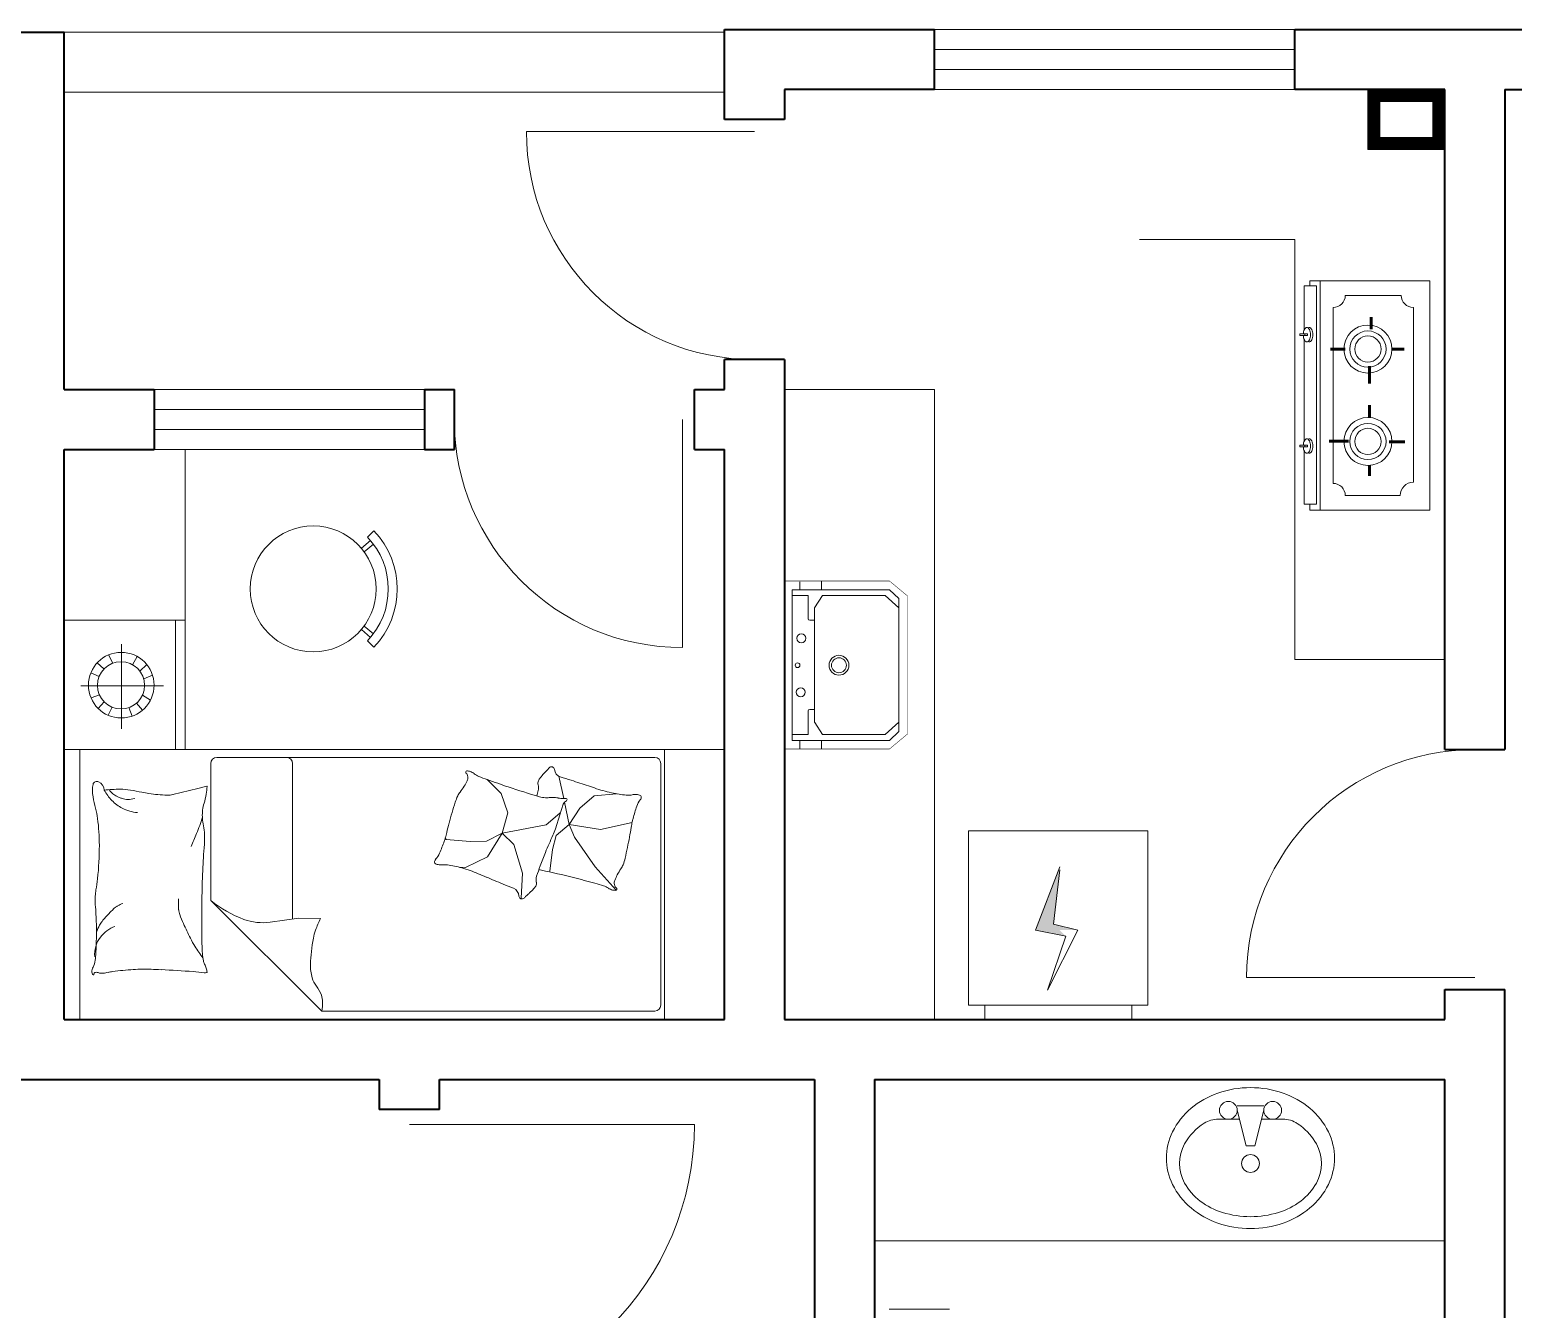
# Model space of a CAD drawing. Header units: millimetres. Extents: x 2835.4 to 2865.6, y 2144.9 to 2157.4.
# Drawn here: x 2850.52 to 2855.464, y 2152.536 to 2156.802 of the extents above; entities that cross this region are included whole.
import ezdxf

# ---------------------------------------------------------------- set-up
doc = ezdxf.new("R2010")
doc.units = ezdxf.units.MM
for name, color, linetype, lineweight in [('FLOOR', 2, 'Continuous', 5), ('FURNITURE', 220, 'Continuous', 5), ('Muro1', 162, 'Continuous', 40), ('Puertas', 52, 'Continuous', 5), ('STAIR', 2, 'Continuous', 5), ('WINDOW', 2, 'Continuous', 5)]:
    doc.layers.add(name, color=color, linetype=linetype, lineweight=lineweight)
doc.styles.add('DIM_FONT', font='SIMPLEX.shx', dxfattribs={"width": 0.8})
doc.styles.get("Standard").update_dxf_attribs({"font": 'arial.ttf'})

# ---------------------------------------------------------------- blocks, each defined once
blk = doc.blocks.new('_E61ILV')
at = {"linetype": 'Continuous'}
for p, q in [((176.1, -385.3), (176.1, 378.7)), ((227.6, 196.3), (227.6, 202.3)), ((227.6, -174.7), (227.6, -168.7))]:
    blk.add_line(p, q, dxfattribs=at)
for points in [[(211.2, 378.7), (-188.8, 378.7), (-188.8, -385.3), (211.2, -385.3), (211.2, -365.8)], [(229.7, -187.3), (229.7, -365.8), (189.1, -365.8), (189.1, 362)], [(189.1, 362), (229.7, 362), (229.7, 214.9)], [(211.2, 362), (211.2, 378.7)], [(-93.7, 330.7), (93, 330.7)], [(-134.3, -292.6), (-134.3, 290)], [(133.6, 290), (133.6, -296.3)], [(229.7, 183.7), (229.7, -156.1)], [(93, -336.9), (-90, -336.9)]]:
    blk.add_lwpolyline(points, dxfattribs=at)
at = {"linetype": 'Continuous', "const_width": 10}
for points in [[(6.6, 259), (6.6, 217.5)], [(-62.7, 151.8), (-103.6, 151.8)], [(142.5, 151.8), (92.3, 151.8)], [(11.6, 95.3), (11.6, 36.4)], [(11.6, -34.6), (11.6, -78.7)], [(-52.4, -157.8), (-106.6, -157.8)], [(147.5, -155.8), (81.6, -155.8)], [(11.6, -236.2), (11.6, -271.2)]]:
    blk.add_lwpolyline(points, dxfattribs=at)
at = {"linetype": 'Continuous'}
for points in [[(212.6, 223.3, 0.174705), (208.5, 221.9, 0.104203), (204.1, 216.3, 0.064948), (201.6, 209, 0.051099), (200.6, 199.3, 0.051099), (201.6, 189.6, 0.064948), (204.1, 182.4, 0.104203), (208.5, 176.8, 0.174705), (212.6, 175.3, 0.171308), (216.6, 176.7, 0.104203)], [(220.6, 223.3, 0.174705), (216.5, 221.9, 0.104203), (212.1, 216.3, 0.064948), (209.6, 209, 0.051099), (208.6, 199.3, 0.051099), (209.6, 189.6, 0.064948), (212.1, 182.4, 0.104203), (216.5, 176.8, 0.174705), (220.6, 175.3, 0.174705), (224.7, 176.8, 0.104203), (229.1, 182.4, 0.122225), (232.2, 196.3, 0.051099)], [(216.6, 221.9, 0.171308), (212.6, 223.3, 0.174705)], [(232.2, 202.3, 0.122225), (229.1, 216.3, 0.104203), (224.7, 221.9, 0.174705), (220.6, 223.3, 0.174705)], [(212.6, -147.7, 0.174705), (208.5, -149.1, 0.104203), (204.1, -154.7, 0.064948), (201.6, -162, 0.051099), (200.6, -171.7, 0.051099), (201.6, -181.4, 0.064948), (204.1, -188.6, 0.104203), (208.5, -194.2, 0.174705), (212.6, -195.7, 0.171308), (216.6, -194.3, 0.104203)], [(220.6, -147.7, 0.174705), (216.5, -149.1, 0.104203), (212.1, -154.7, 0.064948), (209.6, -162, 0.051099), (208.6, -171.7, 0.051099), (209.6, -181.4, 0.064948), (212.1, -188.6, 0.104203), (216.5, -194.2, 0.174705), (220.6, -195.7, 0.174705), (224.7, -194.2, 0.104203), (229.1, -188.6, 0.122225), (232.2, -174.7, 0.051099)], [(216.6, -149.1, 0.171308), (212.6, -147.7, 0.174705)], [(232.2, -168.7, 0.122225), (229.1, -154.7, 0.104203), (224.7, -149.1, 0.174705), (220.6, -147.7, 0.174705)]]:
    blk.add_lwpolyline(points, format="xyb", dxfattribs=at)
for points in [[(218.6, 202.3), (244.6, 202.3), (244.6, 196.3), (218.6, 196.3)], [(218.6, -168.7), (244.6, -168.7), (244.6, -174.7), (218.6, -174.7)]]:
    blk.add_lwpolyline(points, close=True, dxfattribs=at)
for centre, radius in [((17.3, 151.7), 80), ((17.3, 151.7), 60.4), ((17.3, 151.7), 43.8), ((17.3, -156.4), 80), ((17.3, -156.4), 60.4), ((17.3, -156.4), 43.8)]:
    blk.add_circle(centre, radius, dxfattribs=at)
for centre, radius, start, end in [((-134.3, 330.7), 40.7, 270, 0), ((133.6, 330.7), 40.7, 180, 270), ((-134.3, -336.9), 44.4, 0, 90), ((133.6, -336.9), 40.7, 90, 180)]:
    blk.add_arc(centre, radius, start, end, dxfattribs=at)
at = {"style": 'DIM_FONT', "width": 0.8, "flags": 1}
blk.add_attdef('XSIZE', (0, 0), '', height=0.5, dxfattribs=at)
at = {"linetype": 'Continuous', "flags": 1}
for tag in ['XSIZE', 'YSIZE']:
    blk.add_attdef(tag, (11.6, 0.3), '', height=0.5, rotation=270, dxfattribs=at)
blk = doc.blocks.new('apto.')
at = {"layer": 'FLOOR', "const_width": 0.04}
blk.add_lwpolyline([(2854.9993, 2156.4222), (2855.2153, 2156.4222), (2855.2153, 2156.5822), (2854.9993, 2156.5822)], close=True, dxfattribs=at)
at = {"layer": 'FURNITURE', "linetype": 'ByBlock'}
for p, q in [((2853.5353, 2156.8022), (2854.7353, 2156.8022)), ((2854.7353, 2156.7355), (2853.5353, 2156.7355)), ((2854.7353, 2156.6688), (2853.5353, 2156.6688)), ((2853.5353, 2156.6022), (2854.7353, 2156.6022)), ((2854.2181, 2156.1022), (2854.7353, 2156.1022)), ((2854.7353, 2154.7022), (2854.7353, 2156.1022)), ((2851.8353, 2155.6022), (2850.9353, 2155.6022)), ((2853.0353, 2155.6022), (2853.5353, 2155.6022)), ((2853.5353, 2153.5022), (2853.5353, 2155.6022)), ((2850.9353, 2155.5355), (2851.8353, 2155.5355)), ((2850.9353, 2155.4688), (2851.8353, 2155.4688)), ((2851.8353, 2155.4022), (2850.9353, 2155.4022)), ((2851.0385, 2154.8342), (2851.0385, 2155.4022)), ((2851.6456, 2155.1107), (2851.6673, 2155.1315)), ((2851.6255, 2155.0734), (2851.656, 2155.0992)), ((2851.6347, 2155.0616), (2851.6654, 2155.0874)), ((2853.086, 2154.9617), (2853.086, 2154.9352)), ((2853.1585, 2154.9632), (2853.1585, 2154.9352)), ((2853.0613, 2154.9352), (2853.0613, 2154.433)), ((2853.3847, 2154.9352), (2853.0613, 2154.9352)), ((2853.0613, 2154.916), (2853.1143, 2154.916)), ((2853.1143, 2154.916), (2853.1143, 2154.8386)), ((2853.1355, 2154.8748), (2853.162, 2154.916)), ((2853.162, 2154.916), (2853.3706, 2154.916)), ((2853.3706, 2154.916), (2853.4165, 2154.8748)), ((2853.4165, 2154.9057), (2853.3847, 2154.9352)), ((2853.1355, 2154.8748), (2853.1355, 2154.4948)), ((2853.4165, 2154.4624), (2853.4165, 2154.9057)), ((2850.6353, 2154.8342), (2850.6353, 2154.4022)), ((2851.0385, 2154.8342), (2850.6353, 2154.8342)), ((2851.0063, 2154.4022), (2851.0063, 2154.8342)), ((2851.0385, 2154.4022), (2851.0385, 2154.8342)), ((2851.6347, 2154.814), (2851.6654, 2154.7881)), ((2853.1193, 2154.8336), (2853.1355, 2154.8336)), ((2851.6255, 2154.8022), (2851.656, 2154.7763)), ((2851.6456, 2154.7648), (2851.6673, 2154.744)), ((2853.0613, 2154.6841), (2853.0613, 2154.7741)), ((2853.0613, 2154.7741), (2853.0613, 2154.5941)), ((2850.7974, 2154.6902), (2850.7829, 2154.7177)), ((2850.8265, 2154.7536), (2850.8265, 2154.4718)), ((2850.8265, 2154.7263), (2850.8265, 2154.6951)), ((2850.8629, 2154.6852), (2850.8784, 2154.7127)), ((2850.7679, 2154.6709), (2850.7457, 2154.6917)), ((2850.8874, 2154.664), (2850.9106, 2154.6858)), ((2854.7353, 2154.7022), (2855.2353, 2154.7022)), ((2850.6905, 2154.6153), (2850.9657, 2154.6153)), ((2850.746, 2154.6153), (2850.7162, 2154.6153)), ((2850.7517, 2154.6458), (2850.7242, 2154.6582)), ((2850.9004, 2154.6379), (2850.9297, 2154.6503)), ((2850.7524, 2154.5851), (2850.7248, 2154.5744)), ((2850.8961, 2154.5832), (2850.9228, 2154.5669)), ((2850.7686, 2154.5611), (2850.7488, 2154.539)), ((2850.7955, 2154.5432), (2850.7819, 2154.5167)), ((2850.851, 2154.5421), (2850.862, 2154.5139)), ((2850.8762, 2154.5568), (2850.8958, 2154.5332)), ((2853.1143, 2154.4521), (2853.1143, 2154.5311)), ((2853.1193, 2154.5361), (2853.1355, 2154.5361)), ((2853.1363, 2154.4921), (2853.162, 2154.4521)), ((2853.3706, 2154.4521), (2853.4165, 2154.4933)), ((2853.0613, 2154.4521), (2853.1143, 2154.4521)), ((2853.3847, 2154.433), (2853.0613, 2154.433)), ((2853.086, 2154.405), (2853.086, 2154.4315)), ((2853.1585, 2154.4035), (2853.1585, 2154.4315)), ((2853.162, 2154.4521), (2853.3706, 2154.4521)), ((2853.4165, 2154.4624), (2853.3847, 2154.433)), ((2850.6353, 2154.4022), (2851.0385, 2154.4022)), ((2850.6876, 2154.4022), (2850.6876, 2153.5022)), ((2851.1438, 2154.3763), (2852.6031, 2154.3763)), ((2852.6353, 2154.4022), (2852.8353, 2154.4022)), ((2851.1238, 2153.8995), (2851.1238, 2154.3563)), ((2851.3964, 2154.3563), (2851.3964, 2153.8377)), ((2852.6231, 2154.3563), (2852.6231, 2153.5506)), ((2851.0804, 2154.2727), (2850.9978, 2154.252)), ((2851.1104, 2154.2802), (2851.0804, 2154.2727)), ((2852.0916, 2154.256), (2852.0447, 2154.3023)), ((2852.2996, 2154.2387), (2852.2839, 2154.3133)), ((2852.1135, 2154.1916), (2852.0916, 2154.256)), ((2852.2868, 2154.1844), (2852.2981, 2154.2202)), ((2852.3177, 2154.1528), (2852.302, 2154.2271)), ((2852.3529, 2154.2065), (2852.4017, 2154.2486)), ((2852.4017, 2154.2486), (2852.4758, 2154.2548)), ((2852.0943, 2154.1237), (2852.1135, 2154.1916)), ((2852.2412, 2154.1512), (2852.2786, 2154.1833)), ((2852.2722, 2154.1379), (2852.2868, 2154.1844)), ((2852.2786, 2154.1833), (2852.2876, 2154.1909)), ((2852.3177, 2154.1528), (2852.3529, 2154.2065)), ((2852.0943, 2154.1237), (2852.0427, 2154.0974)), ((2852.0943, 2154.1237), (2852.0457, 2154.0452)), ((2852.0943, 2154.1237), (2852.2412, 2154.1512)), ((2852.1334, 2154.0856), (2852.0943, 2154.1237)), ((2852.3177, 2154.1528), (2852.2747, 2154.1159)), ((2852.3177, 2154.1528), (2852.4222, 2154.1362)), ((2852.3355, 2154.1099), (2852.3177, 2154.1528)), ((2852.4222, 2154.1362), (2852.5275, 2154.1594)), ((2853.6489, 2154.1315), (2854.2457, 2154.1315)), ((2853.6489, 2153.5497), (2853.6489, 2154.1315)), ((2854.2457, 2154.1315), (2854.2457, 2153.5497)), ((2851.9083, 2154.1027), (2851.9052, 2154.1076)), ((2851.9876, 2154.0955), (2851.9083, 2154.1027)), ((2852.0427, 2154.0974), (2851.9876, 2154.0955)), ((2852.1621, 2153.99), (2852.1334, 2154.0856)), ((2852.2747, 2154.1159), (2852.2628, 2154.069)), ((2852.4041, 2154.011), (2852.3355, 2154.1099)), ((2852.0457, 2154.0452), (2851.9727, 2154.0087)), ((2852.2628, 2154.069), (2852.2529, 2153.9968)), ((2851.9727, 2154.0087), (2851.9533, 2154.0099)), ((2852.158, 2153.9069), (2852.1621, 2153.99)), ((2852.4741, 2153.9333), (2852.4041, 2154.011)), ((2853.9523, 2154.0111), (2853.872, 2153.8004)), ((2853.9322, 2153.8205), (2853.9523, 2154.0011)), ((2851.1238, 2153.8995), (2851.4936, 2153.5306)), ((2851.3214, 2153.827), (2851.4168, 2153.8406)), ((2851.4168, 2153.8406), (2851.4894, 2153.8389)), ((2853.872, 2153.8004), (2853.9724, 2153.7804)), ((2853.9121, 2153.5998), (2854.0125, 2153.8004)), ((2853.9724, 2153.7804), (2853.9121, 2153.5998)), ((2854.0125, 2153.8004), (2853.9322, 2153.8205)), ((2852.6031, 2153.5306), (2851.4936, 2153.5306)), ((2854.2457, 2153.5497), (2853.6489, 2153.5497)), ((2854.1922, 2153.5497), (2853.7024, 2153.5497)), ((2853.7024, 2153.5497), (2853.7024, 2153.5022)), ((2854.1922, 2153.5497), (2854.1922, 2153.5022)), ((2854.1922, 2153.5022), (2853.7024, 2153.5022)), ((2854.5437, 2153.2145), (2854.6324, 2153.2145)), ((2854.5437, 2153.1997), (2854.5733, 2153.0815)), ((2854.6029, 2153.0815), (2854.6324, 2153.1997)), ((2854.4808, 2153.1701), (2854.5511, 2153.1701)), ((2854.625, 2153.1701), (2854.6955, 2153.1701)), ((2854.5733, 2153.0815), (2854.6029, 2153.0815)), ((2853.3353, 2152.7648), (2855.2362, 2152.7648)), ((2853.3838, 2152.5363), (2853.5856, 2152.5363))]:
    blk.add_line(p, q, dxfattribs=at)
at = {"layer": 'FURNITURE', "linetype": 'ByBlock', "const_width": 0.0015}
for points in [[(2853.0353, 2154.9643), (2853.3853, 2154.9643)], [(2853.0353, 2154.9643), (2853.0353, 2154.4043)], [(2853.3853, 2154.9643), (2853.4453, 2154.9143)], [(2853.4453, 2154.9143), (2853.4453, 2154.4543)], [(2853.3853, 2154.4043), (2853.4453, 2154.4543)], [(2853.0353, 2154.4043), (2853.3853, 2154.4043)]]:
    blk.add_lwpolyline(points, dxfattribs=at)
at = {"layer": 'FURNITURE', "linetype": 'ByBlock'}
blk.add_lwpolyline([(2852.6353, 2154.4022), (2850.6353, 2154.4022), (2850.6353, 2153.5022), (2852.6353, 2153.5022)], close=True, dxfattribs=at)
blk.add_lwpolyline([(2852.2166, 2154.0018, -0.025626), (2852.2261, 2154.0003, -0.0108), (2852.3319, 2153.9757, -0.00456), (2852.4038, 2153.9567, -0.01125), (2852.4327, 2153.9481, -0.069394), (2852.4484, 2153.9404, 0.079756), (2852.4623, 2153.9341, 0.106399), (2852.4741, 2153.9333, 0.328642), (2852.4771, 2153.9363, 0.299547), (2852.4748, 2153.9414, -0.189917), (2852.4698, 2153.948, -0.033518), (2852.4682, 2153.9561, -0.075627), (2852.4683, 2153.9598, -0.053489), (2852.4701, 2153.9663, -0.017838), (2852.4783, 2153.9846, -0.038394), (2852.4904, 2154.0051, 0.059529), (2852.4976, 2154.0186, 0.035943), (2852.5043, 2154.0402, 0.011245), (2852.519, 2154.1108, 0.006203), (2852.5246, 2154.143, -0.010783), (2852.5279, 2154.1615, -0.019485), (2852.5306, 2154.1724, -0.005062), (2852.5429, 2154.2137, -0.101392), (2852.5546, 2154.235, 0.223768), (2852.5576, 2154.246, 0.25558), (2852.5548, 2154.2495, 0.081563), (2852.5419, 2154.2525, 0.071805), (2852.5283, 2154.2515, -0.069985), (2852.5143, 2154.2503, -0.03546), (2852.466, 2154.2567, -0.029432), (2852.4093, 2154.2719, -0.001554), (2852.3818, 2154.2811, 0.00152), (2852.3536, 2154.2905, 0.004735), (2852.3245, 2154.2998, -0.00382), (2852.2884, 2154.3113, -0.296001), (2852.2688, 2154.3357, 0.649774), (2852.2511, 2154.3414, 0.02319), (2852.2479, 2154.3374, -0.0288), (2852.2452, 2154.3342, -0.005727), (2852.2403, 2154.3292, 0.004358), (2852.2339, 2154.3226, 0.027528), (2852.2215, 2154.308, 0.046214), (2852.2154, 2154.2983, 0.194121), (2852.2143, 2154.2848, -0.133719), (2852.215, 2154.2656, -0.005779), (2852.2105, 2154.2475, -0.008882)], format="xyb", dxfattribs=at)
for centre, radius in [((2851.4651, 2154.9378), 0.21), ((2853.0913, 2154.7732), 0.015), ((2850.8255, 2154.617), 0.1094), ((2853.2168, 2154.6834), 0.0331), ((2850.8247, 2154.6164), 0.0787), ((2853.079, 2154.6834), 0.008), ((2853.2168, 2154.6834), 0.0249), ((2853.0896, 2154.5935), 0.015), ((2854.5142, 2153.1997), 0.0296), ((2854.662, 2153.1997), 0.0296), ((2854.5881, 2153.0224), 0.0296)]:
    blk.add_circle(centre, radius, dxfattribs=at)
for centre, radius, start, end in [((2851.4651, 2154.9378), 0.25, 316.2207, 43.7793), ((2851.4651, 2154.9378), 0.28, 316.2207, 43.7793), ((2853.1193, 2154.8386), 0.005, 180, 270), ((2853.1193, 2154.5311), 0.005, 90, 180), ((2853.1405, 2154.4948), 0.005, 180, 212.7556), ((2851.1438, 2154.3563), 0.02, 90, 180), ((2851.3764, 2154.3563), 0.02, 0, 90), ((2852.6031, 2154.3563), 0.02, 0, 90), ((2851.9781, 2154.3271), 0.00504, 167.0901, 233.7918), ((2851.9767, 2154.3275), 0.00355, 94.3193, 167.0901), ((2851.9684, 2154.3139), 0.0113, 10.7784, 53.7918), ((2851.9785, 2154.3029), 0.0282, 70.0257, 94.3193), ((2851.9717, 2154.2842), 0.0481, 51.7856, 70.0257), ((2852.0407, 2154.3717), 0.0634, 231.7856, 247.664), ((2850.82, 2154.2682), 0.0904, 168.7276, 180), ((2850.8907, 2154.2682), 0.1611, 180, 188.4372), ((2850.7442, 2154.2833), 0.0131, 63.4195, 168.7276), ((2850.7348, 2154.2644), 0.0342, 4.4002, 63.4195), ((2850.822, 2153.7783), 0.4918, 90, 96.2324), ((2850.8573, 2154.3219), 0.0899, 216.2641, 228.5571), ((2850.822, 2154.0661), 0.204, 80.3156, 90), ((2850.8415, 2154.2985), 0.2708, 350.5159, 355.9171), ((2851.1106, 2154.2793), 0.000917, 355.9171, 104.0449), ((2851.8346, 2154.359), 0.1552, 320.6705, 329.4653), ((2851.7258, 2154.4233), 0.2816, 329.4653, 333.553), ((2851.9497, 2154.3119), 0.0315, 333.553, 345.8001), ((2851.9189, 2154.3045), 0.0617, 3.0996, 10.7784), ((2851.9683, 2154.3072), 0.0122, 345.8001, 3.0996), ((2852.2711, 2154.9325), 0.6697, 247.664, 250.2423), ((2853.4224, 2158.1378), 4.0754, 250.2423, 251.2873), ((2852.9221, 2156.6608), 2.516, 251.2873, 253.7625), ((2851.0328, 2154.2893), 0.3048, 188.4372, 195.744), ((2850.8933, 2154.3312), 0.1399, 207.2036, 224.9024), ((2850.8933, 2154.3312), 0.1399, 224.9024, 242.6012), ((2850.8327, 2154.294), 0.0526, 228.5571, 244.6449), ((2850.8748, 2154.383), 0.1511, 244.6449, 248.1851), ((2850.8951, 2154.4335), 0.2056, 248.1851, 251.2201), ((2850.847, 2154.2921), 0.0562, 251.2201, 270), ((2850.847, 2154.3274), 0.0915, 270, 284.6851), ((2850.7079, 2153.3978), 0.882, 77.8016, 80.3156), ((2850.9613, 2154.5698), 0.3171, 257.8016, 261.9949), ((2851.0089, 2154.9082), 0.6588, 261.9949, 267.3351), ((2850.9814, 2154.3177), 0.0677, 267.3351, 284.0452), ((2851.2154, 2154.1874), 0.1197, 162.6136, 173.5659), ((2850.882, 2154.2918), 0.2297, 342.6136, 350.5159), ((2853.4666, 2153.7457), 1.6024, 162.5314, 165.1084), ((2852.0881, 2154.1796), 0.1572, 154.2975, 162.5314), ((2852.0048, 2154.2196), 0.0648, 140.6705, 154.2975), ((2852.2446, 2154.3347), 0.0933, 253.7625, 266.6453), ((2852.2423, 2154.2946), 0.0531, 266.6453, 279.2787), ((2852.26, 2154.186), 0.057, 87.0885, 99.2787), ((2852.2556, 2154.0996), 0.1435, 79.8861, 87.0885), ((2852.3083, 2154.3948), 0.1564, 259.8861, 266.7846), ((2852.3157, 2154.2146), 0.0184, 111.9536, 162.5314), ((2852.301, 2154.2658), 0.0272, 266.7846, 279.0262), ((2852.3065, 2154.2317), 0.00736, 75.3869, 99.0262), ((2852.3074, 2154.2352), 0.00373, 291.9536, 75.3869), ((2850.5063, 2154.1408), 0.2422, 7.5469, 15.744), ((2850.0697, 2154.083), 0.6827, 0, 7.5469), ((2850.8933, 2154.3312), 0.1399, 242.6012, 253.485), ((2850.8933, 2154.3312), 0.1399, 253.485, 264.3689), ((2850.3901, 2154.3951), 0.7387, 340.572, 342.8018), ((2851.2414, 2154.1844), 0.1459, 173.5659, 191.5586), ((2850.3901, 2154.3951), 0.7387, 336.5156, 338.3423), ((2850.3901, 2154.3951), 0.7387, 338.3423, 340.572), ((2850.8731, 2154.1091), 0.2301, 357.2509, 11.5586), ((2851.4857, 2154.2275), 0.4363, 344.0587, 346.53), ((2853.1922, 2153.8187), 1.3185, 165.1084, 166.53), ((2852.1086, 2154.1894), 0.1715, 334.8309, 342.5314), ((2849.7034, 2154.083), 1.049, 353.9133, 0), ((2850.3901, 2154.3951), 0.7387, 334.6889, 336.5156), ((2849.6997, 2154.1654), 1.4048, 355.3824, 357.2509), ((2849.9059, 2154.8395), 2.1295, 338.4337, 339.5937), ((2851.767, 2154.1471), 0.1438, 339.5937, 344.0587), ((2853.3971, 2153.5839), 1.2522, 154.8309, 157.6785), ((2852.3125, 2153.9544), 1.2165, 175.3824, 177.3904), ((2851.8826, 2154.027), 0.0134, 135.2755, 185.7282), ((2851.8738, 2154.0261), 0.00464, 185.7282, 243.0751), ((2851.8902, 2154.0583), 0.0407, 243.0751, 261.7266), ((2851.8301, 2154.0789), 0.0604, 315.2755, 338.4337), ((2853.4871, 2153.547), 1.3495, 157.6785, 159.714), ((2850.2202, 2154.0279), 0.5293, 349.8101, 353.9133), ((2854.456, 2153.8567), 3.3622, 177.3904, 179.0296), ((2851.8912, 2154.0654), 0.0479, 261.7266, 278.155), ((2851.9051, 2153.9681), 0.0504, 82.1416, 98.155), ((2851.865, 2153.6773), 0.344, 74.0182, 82.1416), ((2851.8224, 2153.5283), 0.4989, 67.2748, 74.0182), ((2850.2107, 2149.6804), 4.6707, 66.9186, 67.2748), ((2853.9556, 2158.4679), 4.8815, 246.9186, 247.267), ((2852.2442, 2153.9687), 0.0367, 162.3506, 192.816), ((2852.9758, 2153.736), 0.8043, 159.714, 162.3506), ((2850.8911, 2153.9073), 0.1524, 169.8101, 177.4614), ((2852.6925, 2155.4533), 1.613, 247.267, 248.3522), ((2851.1834, 2151.6511), 2.4777, 67.4766, 68.3522), ((2852.1215, 2153.9134), 0.0287, 1.5213, 67.4766), ((2851.8326, 2154.3173), 0.5284, 310.9831, 311.9819), ((2852.0696, 2154.0539), 0.1741, 311.9819, 318.2893), ((2852.1533, 2153.9793), 0.0619, 318.2893, 328.8733), ((2852.1909, 2153.9566), 0.0181, 328.8733, 12.816), ((2851.0283, 2153.9012), 0.2897, 177.4614, 184.8018), ((2849.8694, 2153.8039), 0.8732, 0.5757, 4.8018), ((2850.9482, 2153.7016), 0.2252, 129.0349, 136.1885), ((2850.8375, 2153.8382), 0.0493, 118.3168, 129.0349), ((2850.909, 2153.7054), 0.2002, 113.0028, 118.3168), ((2851.2881, 2153.8878), 0.2721, 176.4448, 184.0828), ((2856.8119, 2153.8168), 5.7185, 179.0296, 180.2865), ((2851.3631, 2154.1883), 0.3751, 230.3555, 249.8512), ((2852.1604, 2153.9144), 0.0102, 181.5213, 313.5805), ((2852.129, 2153.9474), 0.0557, 313.5805, 318.8942), ((2852.1982, 2153.887), 0.0362, 132.2956, 138.8942), ((2852.3799, 2153.6874), 0.306, 130.9831, 132.2956), ((2850.8215, 2153.7818), 0.0768, 141.6114, 152.7604), ((2851.0683, 2153.5863), 0.3916, 136.1885, 141.6114), ((2851.0746, 2153.8725), 0.058, 184.0828, 200.6743), ((2851.4943, 2154.0309), 0.5066, 200.6743, 204.3265), ((2851.2959, 2154.0053), 0.1801, 249.8512, 278.1356), ((2851.8332, 2153.6696), 0.3833, 153.7828, 160.0522), ((2850.8359, 2153.7185), 0.0992, 143.9136, 164.0648), ((2849.2484, 2153.7976), 1.4943, 358.0921, 0.5757), ((2850.9613, 2153.7099), 0.234, 152.7604, 159.1397), ((2850.8359, 2153.7185), 0.0992, 126.1766, 143.9136), ((2850.8359, 2153.7185), 0.0992, 108.4397, 126.1766), ((2852.3378, 2154.4122), 1.4323, 204.3265, 206.4985), ((2851.3358, 2153.9127), 0.3126, 206.4985, 212.135), ((2852.2575, 2153.794), 1.164, 180.2865, 183.574), ((2852.0298, 2153.6676), 0.5741, 169.4055, 178.2113), ((2851.635, 2153.7415), 0.1724, 160.0522, 169.4055), ((2850.8359, 2153.7185), 0.0992, 164.0648, 184.2159), ((2849.9215, 2153.7752), 0.8208, 354.7408, 358.0921), ((2851.688, 2154.134), 0.7286, 212.135, 215.8263), ((2850.7564, 2153.6627), 0.0289, 149.3487, 184.3025), ((2850.6851, 2153.7049), 0.0539, 329.3487, 354.7408), ((2851.2414, 2153.7306), 0.1459, 183.574, 192.869), ((2851.1433, 2153.7082), 0.0453, 192.869, 207.2841), ((2851.0349, 2153.6522), 0.0767, 16.2212, 27.2841), ((2851.6021, 2153.681), 0.1461, 178.2113, 195.7161), ((2850.7526, 2153.6624), 0.0251, 184.3025, 201.7883), ((2850.7325, 2153.6544), 0.00342, 201.7883, 250.436), ((2850.7321, 2153.6533), 0.00232, 250.436, 11.8931), ((2850.7386, 2153.6547), 0.00428, 111.9904, 191.8931), ((2850.7428, 2153.6442), 0.0156, 68.579, 111.9904), ((2850.7605, 2153.6892), 0.0328, 248.579, 278.1335), ((2850.7303, 2153.9003), 0.246, 278.1335, 282.1095), ((2850.8235, 2153.4658), 0.1983, 97.6809, 102.1095), ((2850.919, 2152.7575), 0.9131, 93.3687, 97.6809), ((2850.9053, 2152.9915), 0.6787, 88.3669, 93.3687), ((2850.8857, 2152.3052), 1.3652, 86.945, 88.3669), ((2850.2318, 2140.0524), 13.6356, 86.49514, 86.94504), ((2851.0457, 2153.3418), 0.3212, 80.0016, 86.4951), ((2851.1048, 2153.6772), 0.0193, 260.0016, 286.6978), ((2851.0245, 2153.6492), 0.0875, 7.1204, 16.2212), ((2851.11, 2153.6599), 0.00132, 286.6978, 7.1204), ((2851.5342, 2153.6619), 0.0757, 195.7161, 219.3861), ((2851.404, 2153.555), 0.0928, 18.0428, 39.3861), ((2851.4185, 2153.5597), 0.0776, 1.4043, 18.0428), ((2851.3468, 2153.558), 0.1493, 349.4255, 1.4043), ((2852.6031, 2153.5506), 0.02, 270, 0), ((2854.5715, 2152.9905), 0.2821, 109.1697, 130.0063), ((2854.5881, 2152.9427), 0.3327, 70.8303, 109.1697), ((2854.6047, 2152.9905), 0.2821, 49.9937, 70.8303), ((2854.5459, 2153.021), 0.2424, 130.0063, 153.7322), ((2854.6303, 2153.021), 0.2424, 26.2678, 49.9937), ((2854.5352, 2152.9953), 0.1906, 122.2598, 151.0888), ((2854.4808, 2153.0815), 0.0887, 90, 122.2598), ((2854.6955, 2153.0815), 0.0887, 56.0955, 90), ((2854.609, 2152.9527), 0.2439, 53.1301, 56.0955), ((2854.6409, 2152.9953), 0.1906, 28.9112, 53.1301), ((2854.5064, 2153.0404), 0.1984, 153.7322, 206.2678), ((2854.4862, 2153.0224), 0.1346, 151.0888, 208.9112), ((2854.6899, 2153.0224), 0.1346, 331.0888, 28.9112), ((2854.6697, 2153.0404), 0.1984, 333.7322, 26.2678), ((2854.5459, 2153.0599), 0.2424, 206.2678, 229.9937), ((2854.5352, 2153.0494), 0.1906, 208.9112, 233.1301), ((2854.6409, 2153.0494), 0.1906, 306.8699, 331.0888), ((2854.6303, 2153.0599), 0.2424, 310.0063, 333.7322), ((2854.5672, 2153.0921), 0.2439, 233.1301, 252.7421), ((2854.609, 2153.0921), 0.2439, 287.2579, 306.8699), ((2854.5715, 2153.0904), 0.2821, 229.9937, 250.8303), ((2854.5881, 2153.1593), 0.3142, 252.7421, 287.2579), ((2854.6047, 2153.0904), 0.2821, 289.1697, 310.0063), ((2854.5881, 2153.1382), 0.3327, 250.8303, 289.1697)]:
    blk.add_arc(centre, radius, start, end, dxfattribs=at)
for points in [[(2853.9322, 2153.8205), (2853.872, 2153.8004), (2853.9526, 2154.0106), (2853.9322, 2153.8205)], [(2853.9526, 2154.0106), (2853.9322, 2153.8205), (2853.872, 2153.8004), (2853.9724, 2153.7804)], [(2853.872, 2153.8004), (2853.9724, 2153.7804), (2854.0125, 2153.8004), (2853.9322, 2153.8205)], [(2854.0125, 2153.8004), (2853.9322, 2153.8205), (2853.872, 2153.8004), (2853.9523, 2153.8004)], [(2853.872, 2153.8004), (2853.9523, 2153.8004), (2853.9322, 2153.8205), (2853.872, 2153.8004)], [(2853.9322, 2153.8205), (2853.872, 2153.8004), (2854.0125, 2153.8004), (2853.9523, 2153.8004)], [(2853.9724, 2153.7804), (2854.0125, 2153.8004), (2853.9121, 2153.5998), (2853.9724, 2153.7804)], [(2854.0125, 2153.8004), (2853.9523, 2153.8004), (2853.9724, 2153.7804), (2854.0125, 2153.8004)]]:
    blk.add_solid(points, dxfattribs=at)
at = {"layer": 'Muro1'}
for points in [[(2850.4353, 2156.7941), (2850.6353, 2156.7941)], [(2850.6353, 2155.6022), (2850.6353, 2156.7941)], [(2852.8353, 2156.8022), (2853.5353, 2156.8022)], [(2852.8353, 2156.5022), (2852.8353, 2156.8022)], [(2853.5353, 2156.6022), (2853.5353, 2156.8022)], [(2854.7353, 2156.6022), (2854.7353, 2156.8022)], [(2854.7353, 2156.8022), (2855.7853, 2156.8022)], [(2853.0353, 2156.6022), (2853.0353, 2156.5022)], [(2853.5353, 2156.6022), (2853.0353, 2156.6022)], [(2855.2353, 2156.6022), (2854.7353, 2156.6022)], [(2855.2353, 2154.4022), (2855.2353, 2156.6022)], [(2855.4353, 2156.6022), (2855.7853, 2156.6022)], [(2855.4353, 2156.6022), (2855.4353, 2154.4022)], [(2853.0353, 2156.5022), (2852.8353, 2156.5022)], [(2852.8353, 2155.6022), (2852.8353, 2155.7022)], [(2853.0353, 2155.7022), (2852.8353, 2155.7022)], [(2853.0353, 2155.7022), (2853.0353, 2153.5022)], [(2850.6353, 2155.6022), (2850.9353, 2155.6022)], [(2850.9353, 2155.6022), (2850.9353, 2155.4022)], [(2851.8353, 2155.6022), (2851.9353, 2155.6022)], [(2851.8353, 2155.6022), (2851.8353, 2155.4022)], [(2851.9353, 2155.4022), (2851.9353, 2155.6022)], [(2852.7353, 2155.6022), (2852.8353, 2155.6022)], [(2852.7353, 2155.4022), (2852.7353, 2155.6022)], [(2850.6353, 2153.5022), (2850.6353, 2155.4022)], [(2850.6353, 2155.4022), (2850.9353, 2155.4022)], [(2851.8353, 2155.4022), (2851.9353, 2155.4022)], [(2852.7353, 2155.4022), (2852.8353, 2155.4022)], [(2852.8353, 2153.5022), (2852.8353, 2155.4022)], [(2855.2353, 2154.4022), (2855.4353, 2154.4022)], [(2855.2353, 2153.5022), (2855.2353, 2153.6022)], [(2855.2353, 2153.6022), (2855.4353, 2153.6022)], [(2855.4353, 2152.5022), (2855.4353, 2153.6022)], [(2850.6353, 2153.5022), (2852.8353, 2153.5022)], [(2853.0353, 2153.5022), (2855.2353, 2153.5022)], [(2849.3853, 2153.3022), (2851.6853, 2153.3022)], [(2851.6853, 2153.3022), (2851.6853, 2153.2022)], [(2851.8853, 2153.3022), (2853.1353, 2153.3022)], [(2851.8853, 2153.2022), (2851.8853, 2153.3022)], [(2853.1353, 2153.3022), (2853.1353, 2151.5022)], [(2853.3353, 2153.3022), (2853.3353, 2151.7022)], [(2853.3353, 2153.3022), (2855.2353, 2153.3022)], [(2855.2353, 2152.5022), (2855.2353, 2153.3022)], [(2851.8853, 2153.2022), (2851.6853, 2153.2022)]]:
    blk.add_lwpolyline(points, dxfattribs=at)
at = {"layer": 'Puertas', "linetype": 'ByBlock'}
for p, q in [((2852.9353, 2156.4622), (2852.1753, 2156.4622)), ((2852.6953, 2155.5022), (2852.6953, 2154.7422)), ((2855.3353, 2153.6422), (2854.5753, 2153.6422)), ((2851.7853, 2153.1522), (2852.7353, 2153.1522))]:
    blk.add_line(p, q, dxfattribs=at)
for centre, radius, start, end in [((2852.9353, 2156.4622), 0.76, 180, 270), ((2852.6953, 2155.5022), 0.76, 180, 270), ((2855.3353, 2153.6422), 0.76, 90, 180), ((2851.7853, 2153.1522), 0.95, 270, 0)]:
    blk.add_arc(centre, radius, start, end, dxfattribs=at)
at = {"layer": 'STAIR'}
for p, q in [((2850.6353, 2156.7941), (2852.8353, 2156.7941)), ((2850.6353, 2156.5941), (2852.8353, 2156.5941))]:
    blk.add_line(p, q, dxfattribs=at)
at = {"layer": 'WINDOW'}
for p, q in [((2855.2353, 2156.6022), (2854.9793, 2156.6022)), ((2854.9793, 2156.6022), (2854.9793, 2156.4022)), ((2855.2353, 2156.4022), (2855.2353, 2156.6022)), ((2855.1953, 2156.5622), (2855.0193, 2156.5622)), ((2855.0193, 2156.5622), (2855.0193, 2156.4422)), ((2855.1953, 2156.4422), (2855.1953, 2156.5622)), ((2854.9793, 2156.4022), (2855.2353, 2156.4022)), ((2855.0193, 2156.4422), (2855.1953, 2156.4422))]:
    blk.add_line(p, q, dxfattribs=at)
at = {"layer": 'FURNITURE', "linetype": 'ByBlock', "extrusion": (0, 0, -1), "xscale": 0.001, "yscale": 0.001, "zscale": -0.001}
blk.add_blockref('_E61ILV', (-2854.9967, 2155.5858), dxfattribs=at)
at = {"layer": 'FURNITURE', "linetype": 'ByBlock', "text_generation_flag": 4, "width": 0.8, "flags": 1}
for tag, p in [('YSIZE', (2845.8353, 2156.6022)), ('XSIZE', (2845.8353, 2156.6022)), ('YSIZE', (2855.2353, 2156.6022)), ('XSIZE', (2855.2353, 2156.6022)), ('YSIZE', (2837.7162, 2156.5716)), ('XSIZE', (2837.7162, 2156.5716)), ('YSIZE', (2863.3543, 2156.5716)), ('XSIZE', (2863.3543, 2156.5716)), ('YSIZE', (2839.3296, 2156.3169)), ('XSIZE', (2839.3296, 2156.3169)), ('YSIZE', (2840.1069, 2156.2947)), ('XSIZE', (2840.1069, 2156.2947)), ('YSIZE', (2845.4167, 2156.3198)), ('XSIZE', (2845.4167, 2156.3198)), ('YSIZE', (2855.6538, 2156.3198)), ('XSIZE', (2855.6538, 2156.3198)), ('YSIZE', (2860.9636, 2156.2947)), ('XSIZE', (2860.9636, 2156.2947)), ('YSIZE', (2861.741, 2156.3169)), ('XSIZE', (2861.741, 2156.3169)), ('YSIZE', (2842.5375, 2156.2364)), ('XSIZE', (2842.5375, 2156.2364)), ('YSIZE', (2858.533, 2156.2364)), ('XSIZE', (2858.533, 2156.2364)), ('YSIZE', (2841.6987, 2156.0246)), ('XSIZE', (2841.6987, 2156.0246)), ('YSIZE', (2859.3718, 2156.0246)), ('XSIZE', (2859.3718, 2156.0246)), ('YSIZE', (2836.7281, 2155.653)), ('XSIZE', (2836.7281, 2155.653)), ('YSIZE', (2864.3424, 2155.653)), ('XSIZE', (2864.3424, 2155.653)), ('YSIZE', (2842.4424, 2155.5973)), ('XSIZE', (2842.4424, 2155.5973)), ('YSIZE', (2845.885, 2155.5825)), ('XSIZE', (2845.885, 2155.5825)), ('YSIZE', (2855.1855, 2155.5825)), ('XSIZE', (2855.1855, 2155.5825)), ('YSIZE', (2858.6281, 2155.5973)), ('XSIZE', (2858.6281, 2155.5973)), ('YSIZE', (2844.4096, 2155.2682)), ('XSIZE', (2844.4096, 2155.2682)), ('YSIZE', (2856.6609, 2155.2682)), ('XSIZE', (2856.6609, 2155.2682)), ('YSIZE', (2849.6054, 2154.9378)), ('XSIZE', (2849.6054, 2154.9378)), ('YSIZE', (2851.4651, 2154.9378)), ('XSIZE', (2851.4651, 2154.9378)), ('YSIZE', (2836.5353, 2154.6842)), ('XSIZE', (2836.5353, 2154.6842)), ('YSIZE', (2848.0353, 2154.6843)), ('XSIZE', (2848.0353, 2154.6843)), ('YSIZE', (2853.0353, 2154.6843)), ('XSIZE', (2853.0353, 2154.6843)), ('YSIZE', (2864.5353, 2154.6842)), ('XSIZE', (2864.5353, 2154.6842)), ('YSIZE', (2842.6353, 2154.6342)), ('XSIZE', (2842.6353, 2154.6342)), ('YSIZE', (2858.4352, 2154.6342)), ('XSIZE', (2858.4352, 2154.6342)), ('YSIZE', (2850.4353, 2154.4022)), ('XSIZE', (2850.4353, 2154.4022)), ('YSIZE', (2850.4353, 2154.4022)), ('XSIZE', (2850.4353, 2154.4022)), ('YSIZE', (2850.6353, 2154.4022)), ('XSIZE', (2850.6353, 2154.4022)), ('YSIZE', (2850.6353, 2154.4022)), ('XSIZE', (2850.6353, 2154.4022)), ('YSIZE', (2836.7281, 2153.721)), ('XSIZE', (2836.7281, 2153.721)), ('YSIZE', (2864.3424, 2153.721)), ('XSIZE', (2864.3424, 2153.721)), ('YSIZE', (2842.4424, 2153.6653)), ('XSIZE', (2842.4424, 2153.6653)), ('YSIZE', (2858.6281, 2153.6653)), ('XSIZE', (2858.6281, 2153.6653)), ('YSIZE', (2847.1232, 2153.5022)), ('XSIZE', (2847.1232, 2153.5022)), ('YSIZE', (2853.9473, 2153.5022)), ('XSIZE', (2853.9473, 2153.5022)), ('YSIZE', (2846.4824, 2153.2754)), ('XSIZE', (2846.4824, 2153.2754)), ('YSIZE', (2854.5881, 2153.2754)), ('XSIZE', (2854.5881, 2153.2754)), ('YSIZE', (2841.7353, 2152.9022)), ('XSIZE', (2841.7353, 2152.9022)), ('YSIZE', (2859.3353, 2152.9022)), ('XSIZE', (2859.3353, 2152.9022)), ('YSIZE', (2847.7167, 2152.2863)), ('XSIZE', (2847.7167, 2152.2863)), ('YSIZE', (2853.3538, 2152.2863)), ('XSIZE', (2853.3538, 2152.2863)), ('YSIZE', (2836.3853, 2151.5022)), ('XSIZE', (2836.3853, 2151.5022)), ('YSIZE', (2864.6853, 2151.5022)), ('XSIZE', (2864.6853, 2151.5022)), ('YSIZE', (2835.6353, 2150.2648)), ('XSIZE', (2835.6353, 2150.2648)), ('YSIZE', (2865.4353, 2150.2648)), ('XSIZE', (2865.4353, 2150.2648)), ('YSIZE', (2837.4459, 2150.0357)), ('XSIZE', (2837.4459, 2150.0357)), ('YSIZE', (2848.8284, 2150.032)), ('XSIZE', (2848.8284, 2150.032)), ('YSIZE', (2852.2421, 2150.032)), ('XSIZE', (2852.2421, 2150.032)), ('YSIZE', (2863.6246, 2150.0357)), ('XSIZE', (2863.6246, 2150.0357)), ('YSIZE', (2846.9144, 2149.8678)), ('XSIZE', (2846.9144, 2149.8678)), ('YSIZE', (2854.1561, 2149.8678)), ('XSIZE', (2854.1561, 2149.8678)), ('YSIZE', (2845.3455, 2149.5918)), ('XSIZE', (2845.3455, 2149.5918)), ('YSIZE', (2855.725, 2149.5918)), ('XSIZE', (2855.725, 2149.5918)), ('YSIZE', (2840.9424, 2149.5653)), ('XSIZE', (2840.9424, 2149.5653)), ('YSIZE', (2860.1281, 2149.5653)), ('XSIZE', (2860.1281, 2149.5653)), ('YSIZE', (2838.1777, 2149.472)), ('XSIZE', (2838.1777, 2149.472)), ('YSIZE', (2862.8928, 2149.472)), ('XSIZE', (2862.8928, 2149.472)), ('YSIZE', (2848.7997, 2148.8858)), ('XSIZE', (2848.7997, 2148.8858)), ('YSIZE', (2852.2708, 2148.8858)), ('XSIZE', (2852.2708, 2148.8858)), ('YSIZE', (2841.1353, 2148.6022)), ('XSIZE', (2841.1353, 2148.6022)), ('YSIZE', (2859.9353, 2148.6022)), ('XSIZE', (2859.9353, 2148.6022)), ('YSIZE', (2845.4877, 2148.1759)), ('XSIZE', (2845.4877, 2148.1759)), ('YSIZE', (2855.5828, 2148.1759)), ('XSIZE', (2855.5828, 2148.1759)), ('YSIZE', (2836.062, 2147.8073)), ('XSIZE', (2836.062, 2147.8073)), ('YSIZE', (2865.0085, 2147.8073)), ('XSIZE', (2865.0085, 2147.8073)), ('YSIZE', (2841.3353, 2147.7303)), ('XSIZE', (2841.3353, 2147.7303)), ('YSIZE', (2841.3353, 2147.6933)), ('XSIZE', (2841.3353, 2147.6933)), ('YSIZE', (2845.6353, 2147.6933)), ('XSIZE', (2845.6353, 2147.6933)), ('YSIZE', (2855.4353, 2147.6933)), ('XSIZE', (2855.4353, 2147.6933)), ('YSIZE', (2859.7353, 2147.7303)), ('XSIZE', (2859.7353, 2147.7303)), ('YSIZE', (2859.7353, 2147.6933)), ('XSIZE', (2859.7353, 2147.6933)), ('YSIZE', (2836.0759, 2147.6637)), ('XSIZE', (2836.0759, 2147.6637)), ('YSIZE', (2864.9946, 2147.6637)), ('XSIZE', (2864.9946, 2147.6637)), ('YSIZE', (2840.9424, 2147.6333)), ('XSIZE', (2840.9424, 2147.6333)), ('YSIZE', (2842.8444, 2147.6298)), ('XSIZE', (2842.8444, 2147.6298)), ('YSIZE', (2858.2261, 2147.6298)), ('XSIZE', (2858.2261, 2147.6298)), ('YSIZE', (2860.1281, 2147.6333)), ('XSIZE', (2860.1281, 2147.6333))]:
    blk.add_attdef(tag, p, '', height=0.000056, rotation=180, dxfattribs=at)

msp = doc.modelspace()

# ---------------------------------------------------------------- block references
msp.add_blockref('apto.', (0, 0))

doc.saveas('drawing.dxf')
